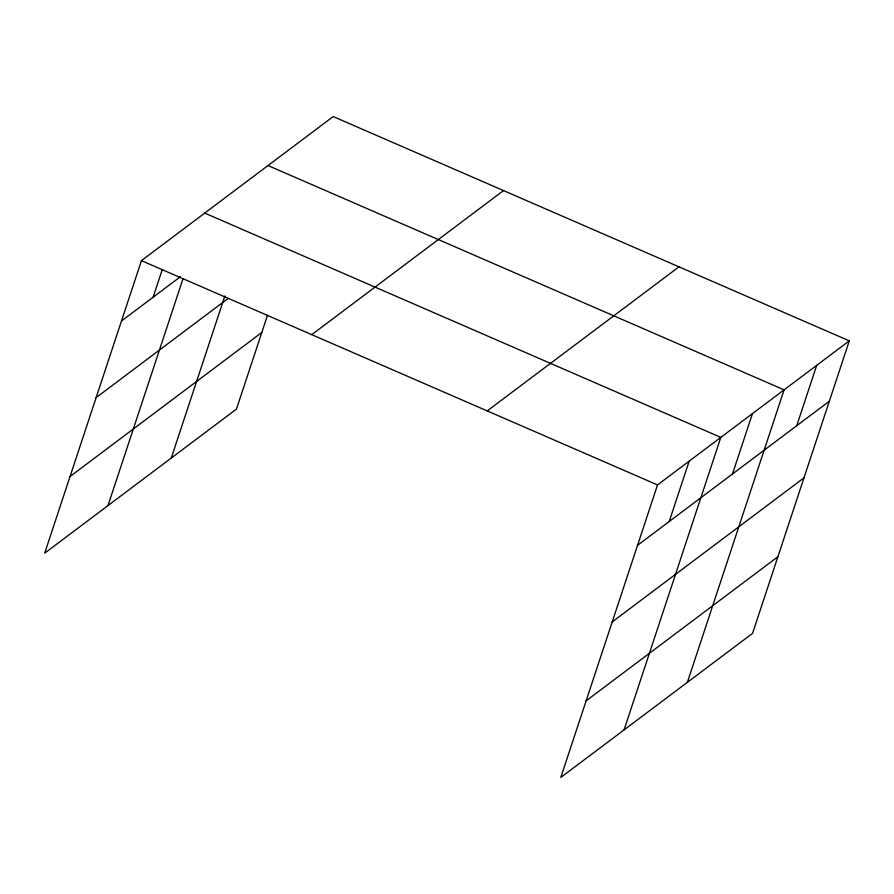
<?xml version="1.0" encoding="UTF-8"?>
<svg xmlns="http://www.w3.org/2000/svg" width="894" height="894" viewBox="0 0 894 894"><rect width="100%" height="100%" fill="white"/><g stroke="black" fill="none" stroke-linecap="round" stroke-linejoin="round"><path stroke-width="1.34" d="M849.3 340.86L657.526 484.928L560.795 777.434L752.558 633.365L849.3 340.86L333.205 116.566L141.442 260.635L44.7 553.14L236.474 409.072L267.462 315.358M153.12 297.233L162.227 269.664M107.984 505.602L183.013 278.738M171.268 458.052L224.886 295.914M669.204 521.526L689.173 461.159M624.079 729.895L720.81 437.389L204.726 213.085M732.488 473.988L752.457 413.609M687.363 682.357L784.094 389.84L268.01 165.546M796.733 425.723L816.703 365.355M121.472 321.002L180.398 276.738M96.139 397.606L228.138 298.44M70.034 476.536L261.808 332.467M311.749 334.647L503.523 190.578M487.219 410.916L678.993 266.837M637.567 545.295L829.33 401.227M612.234 621.9L803.997 477.832M586.129 700.829L777.892 556.761M141.442 260.635L657.526 484.928"/></g></svg>
